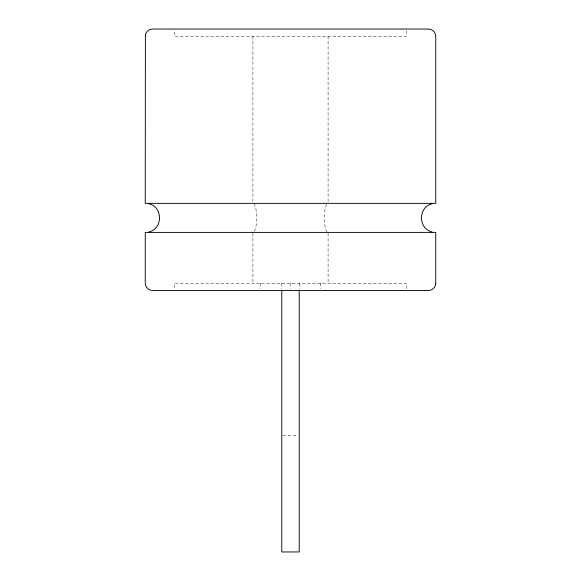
<?xml version="1.0" encoding="UTF-8"?>
<svg xmlns="http://www.w3.org/2000/svg" width="581" height="581" viewBox="0 0 581 581"><rect width="100%" height="100%" fill="white"/><g stroke="black" fill="none" stroke-linecap="round" stroke-linejoin="round"><path stroke-width="0.44" stroke-dasharray="2.9 2.18" d="M282.954 435.75L298.046 435.75M406.446 30.866L406.446 36.312L174.554 36.312L174.554 30.866M406.446 288.684L406.446 283.237L174.554 283.237L174.554 288.684M328.091 36.312L328.091 201.534M328.091 233.293L328.091 283.237M320.509 283.237L320.509 288.684M299.215 283.237L299.215 288.684M290.5 283.237L290.5 288.684M281.785 283.237L281.785 288.684M260.491 283.237L260.491 288.684M252.909 36.312L252.909 201.534M252.909 233.293L252.909 283.237M253.882 203.844A14.525 3.762 -90 0 1 256.664 217.875A14.525 3.762 -90 0 1 253.882 231.906M327.118 231.906A14.525 3.762 -90 0 1 324.336 217.875A14.525 3.762 -90 0 1 327.118 203.844"/><path stroke-width="0.87" d="M149.012 231.906C162.963 228.827 162.963 206.923 149.012 203.844M431.988 203.844C418.037 206.923 418.037 228.827 431.988 231.906M299.215 290.5L299.215 551.95L281.785 551.95L281.785 290.5M145.388 34.896L145.25 203.35L435.75 203.35L435.75 36.312C435.808 32.405 432.315 28.992 428.422 29.05L152.578 29.05C149.194 29.028 146.042 31.563 145.388 34.896M435.75 283.237C435.808 287.145 432.315 290.558 428.422 290.5L152.578 290.5C148.685 290.558 145.192 287.145 145.25 283.237L145.25 232.4L435.75 232.4L435.75 283.237"/></g></svg>
